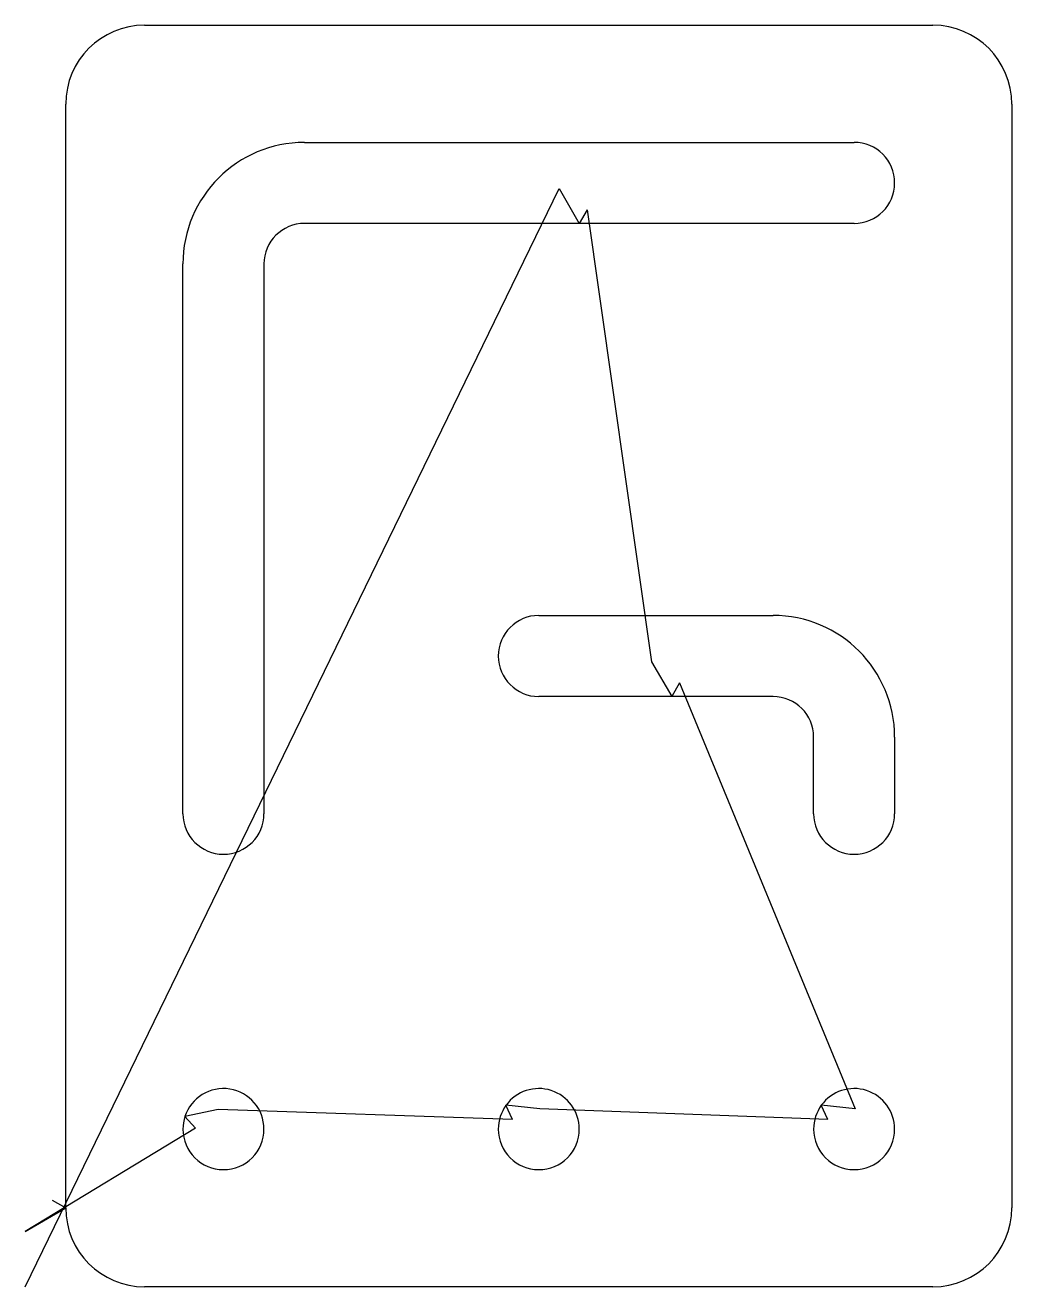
# Model space of a CAD drawing. Extents: x 0.59 to 3.72, y 0.78 to 4.78.
import ezdxf

# ---------------------------------------------------------------- set-up
doc = ezdxf.new("R2010")
doc.units = 0
doc.layers.get('0').update_dxf_attribs({"linetype": 'CONTINUOUS'})
for name, color, linetype in [('2', 7, 'CONTINUOUS'), ('3', 7, 'CONTINUOUS'), ('9', 7, 'CONTINUOUS')]:
    doc.layers.add(name, color=color, linetype=linetype)

msp = doc.modelspace()

# ---------------------------------------------------------------- linework, layer by layer
at = {"color": 0, "linetype": 'CONTINUOUS'}
for p, q in [((0.5873, 0.7806), (2.2806, 4.2626)), ((2.3693, 4.1952), (2.5738, 2.7626)), ((2.6625, 2.6952), (3.2191, 1.3449)), ((2.1322, 1.3107), (1.1996, 1.3428)), ((3.1322, 1.3107), (2.2191, 1.3449)), ((1.127, 1.2833), (0.5873, 0.9563))]:
    msp.add_line(p, q, dxfattribs=at)
at = {"layer": '2', "color": 2, "linetype": 'CONTINUOUS'}
for p, q in [((0.9659, 4.7806), (3.4659, 4.7806)), ((0.7159, 1.0306), (0.7159, 4.5306)), ((3.7159, 4.5306), (3.7159, 1.0306)), ((3.4659, 0.7806), (0.9659, 0.7806))]:
    msp.add_line(p, q, dxfattribs=at)
for centre, start, end in [((0.9659, 4.5306), 90, 180), ((3.4659, 4.5306), 0, 90), ((0.9659, 1.0306), 180, 270), ((3.4659, 1.0306), 270, 0)]:
    msp.add_arc(centre, 0.25, start, end, dxfattribs=at)
at = {"layer": '3', "color": 3, "linetype": 'CONTINUOUS'}
for p, q in [((1.4729, 4.4091), (3.2159, 4.4091)), ((2.3444, 4.1521), (1.4729, 4.1521)), ((3.2159, 4.1521), (2.3444, 4.1521)), ((1.0874, 2.2806), (1.0874, 4.0236)), ((1.3444, 4.0236), (1.3444, 2.2806)), ((2.2159, 2.9091), (2.9589, 2.9091)), ((2.6376, 2.6521), (2.2159, 2.6521)), ((2.9589, 2.6521), (2.6376, 2.6521)), ((3.0874, 2.2806), (3.0874, 2.5236)), ((3.3444, 2.5236), (3.3444, 2.2806))]:
    msp.add_line(p, q, dxfattribs=at)
for centre, radius, start, end in [((1.4729, 4.0236), 0.3855, 90, 180), ((3.2159, 4.2806), 0.1285, 270, 90), ((1.4729, 4.0236), 0.1285, 90, 180), ((2.2159, 2.7806), 0.1285, 90, 270), ((2.9589, 2.5236), 0.3855, 0, 90), ((2.9589, 2.5236), 0.1285, 0, 90), ((1.2159, 2.2806), 0.1285, 180, 0), ((3.2159, 2.2806), 0.1285, 180, 0), ((1.2159, 1.2806), 0.1285, 0, 162), ((2.2159, 1.2806), 0.1285, 0, 144), ((3.2159, 1.2806), 0.1285, 0, 144), ((1.2159, 1.2806), 0.1285, 162, 180), ((2.2159, 1.2806), 0.1285, 144, 180), ((3.2159, 1.2806), 0.1285, 144, 180), ((1.2159, 1.2806), 0.1285, 180, 0), ((2.2159, 1.2806), 0.1285, 180, 0), ((3.2159, 1.2806), 0.1285, 180, 0)]:
    msp.add_arc(centre, radius, start, end, dxfattribs=at)
at = {"layer": '9', "color": 9, "linetype": 'CONTINUOUS'}
for p, q in [((2.2806, 4.2626), (2.3444, 4.1521)), ((2.3693, 4.1952), (2.3444, 4.1521)), ((2.5738, 2.7626), (2.6376, 2.6521)), ((2.6625, 2.6952), (2.6376, 2.6521)), ((1.1996, 1.3428), (1.0937, 1.3203)), ((1.127, 1.2833), (1.0937, 1.3203)), ((2.2191, 1.3449), (2.1119, 1.3561)), ((2.1322, 1.3107), (2.1119, 1.3561)), ((3.2191, 1.3449), (3.1119, 1.3561)), ((3.1322, 1.3107), (3.1119, 1.3561)), ((0.6728, 1.0555), (0.7159, 1.0306)), ((0.5873, 0.9563), (0.7159, 1.0306))]:
    msp.add_line(p, q, dxfattribs=at)

doc.saveas('drawing.dxf')
